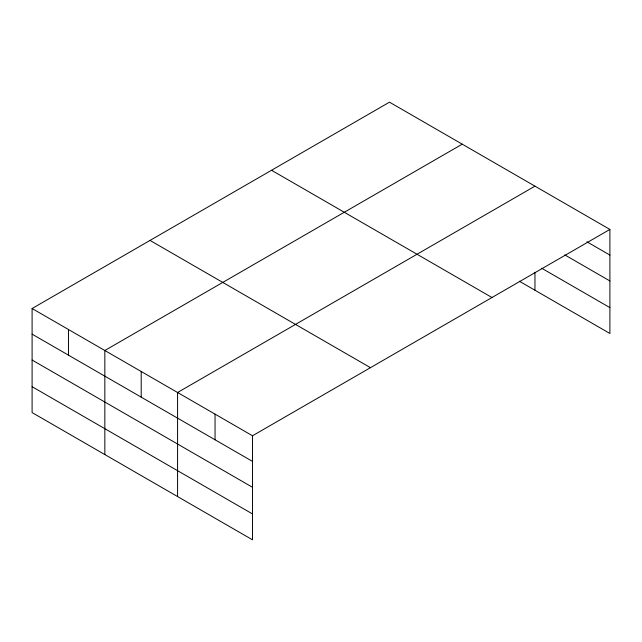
<?xml version="1.0" encoding="UTF-8"?>
<svg xmlns="http://www.w3.org/2000/svg" width="642" height="642" viewBox="0 0 642 642"><rect width="100%" height="100%" fill="white"/><g stroke="black" fill="none" stroke-linecap="round" stroke-linejoin="round"><path stroke-width="0.96" d="M32.1 308.513L252.515 435.766L252.515 539.826L32.1 412.573L32.1 308.513L389.485 102.174L609.9 229.427L609.9 333.487L519.37 281.228M462.224 144.169L104.839 350.5L104.839 454.56M534.963 186.164L177.577 392.495L177.577 496.555M252.515 435.766L609.9 229.427M586.908 241.801L609.9 255.075M564.767 254.898L609.9 280.955M541.768 268.284L609.9 307.614M271.55 170.266L491.965 297.519M150.035 240.421L370.45 367.673M32.1 334.153L252.515 461.413M32.1 360.034L252.515 487.286M32.1 386.693L252.515 513.945M534.963 272.312L534.963 290.224M215.046 414.13L215.046 439.778M141.208 371.501L141.208 397.149M68.469 329.507L68.469 355.154"/></g></svg>
